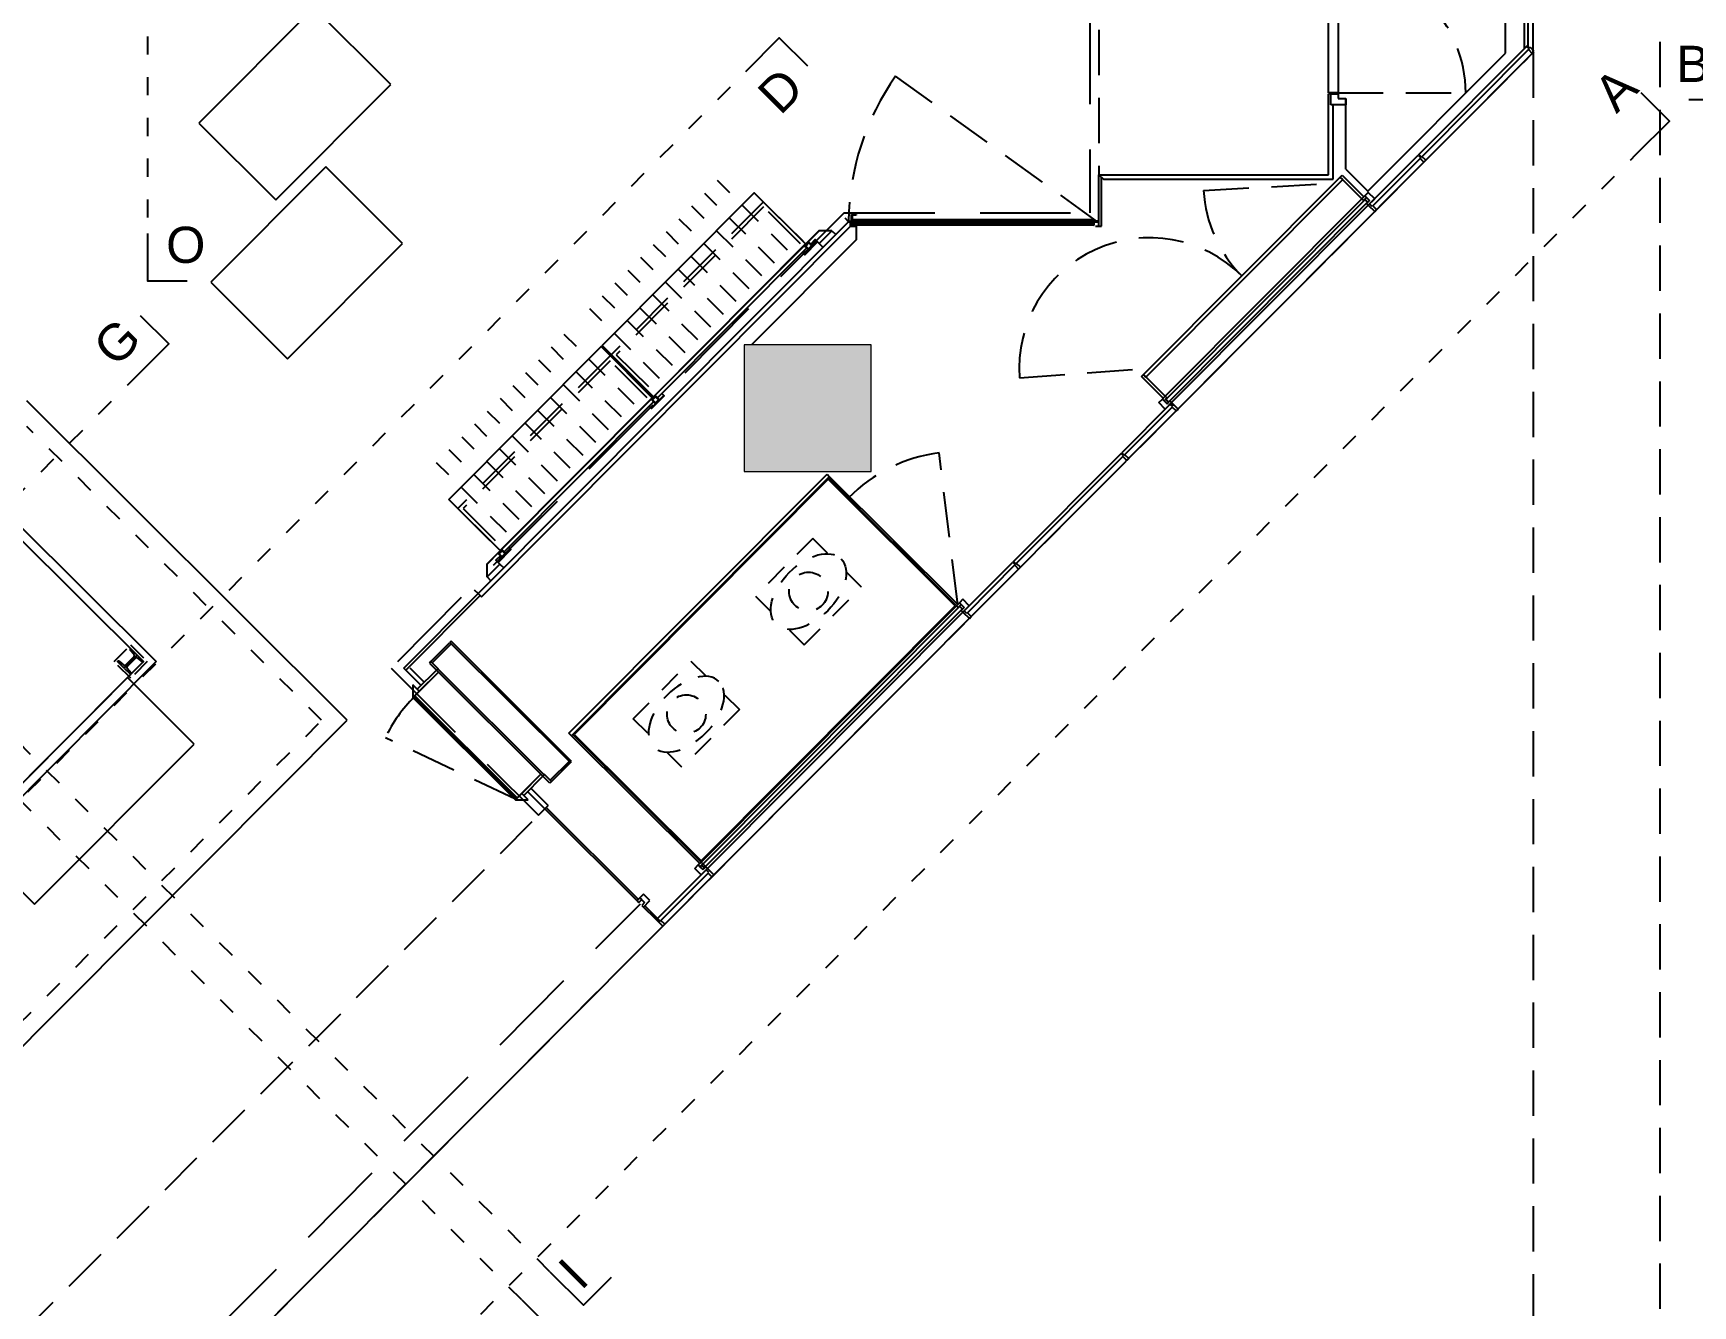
# Model space of a CAD drawing. Header units: millimetres. Extents: x 5896 to 6381, y 4295 to 4378.
# Drawn here: x 6186.59 to 6195.76, y 4306.6 to 4313.63 of the extents above; entities that cross this region are included whole.
import ezdxf

# ---------------------------------------------------------------- set-up
doc = ezdxf.new("R2010")
doc.units = ezdxf.units.MM
for name, pattern in [('CONTINOUS', [0]), ('DOT2', [0.125, 0, -0.125]), ('HIDDEN2', [0.1875, 0.125, -0.0625]), ('NASCOSTA', [0.375, 0.25, -0.125]), ('NASCOSTA2', [0.1875, 0.125, -0.0625]), ('PHANTOM2', [1.25, 0.625, -0.125, 0.125, -0.125, 0.125, -0.125]), ('TRATTEGGIATA', [0.75, 0.5, -0.25])]:
    doc.linetypes.add(name, pattern=pattern)
for name, color, linetype in [('A-GLAZING', 2, 'Continuous'), ('ax-arredo piani', 2, 'Continuous'), ('ax-arredo piani rossi', 1, 'Continuous'), ('ax-arredo proiezioni', 1, 'NASCOSTA'), ('ax-arredo sez', 6, 'Continuous'), ('AX-proiez vestiti', 1, 'NASCOSTA2'), ('ax-tappeto', 6, 'DOT2'), ('Pareti02', 3, 'Continuous'), ('PROIEZ-VESTITI', 1, 'HIDDEN2'), ('proiezioni', 2, 'NASCOSTA'), ('R-PROIEZIONI', 2, 'NASCOSTA'), ('sezioni 02', 3, 'Continuous'), ('Urban', 6, 'Continuous')]:
    doc.layers.add(name, color=color, linetype=linetype)
doc.layers.add('PROIEZ-FASCIONE', color=7, linetype='TRATTEGGIATA', true_color=0xb4b08e)
doc.layers.add('Sections', color=92, linetype='Continuous', true_color=0x00bd00)
doc.layers.add('R-BORDER', color=7, linetype='PHANTOM2', true_color=0xdb0000, plot=False)
doc.layers.add('R-HATCH', color=7, linetype='Continuous', lineweight=9, true_color=0xbababa)
doc.layers.add('R-WALL', color=7, linetype='Continuous', lineweight=9, true_color=0xbababa)
doc.styles.add('cart-inver', font='Arial.ttf')

# ---------------------------------------------------------------- blocks, each defined once
blk = doc.blocks.new('11')
at = {"layer": 'Sections', "linetype": 'DOT2'}
for p, q in [((6066.807735829303, 4474.899855716306), (6066.807735829303, 4467.286907979372)), ((6059.319124046606, 4457.34609130376), (6070.113589406948, 4468.181703969869)), ((6062.250685169449, 4461.984402787588), (6066.739985732341, 4466.490816066749)), ((6069.030931353821, 4461.549630369272), (6064.553548520733, 4466.010010726713)), ((6068.87594634553, 4461.394054575303), (6064.39856351244, 4465.854434932742))]:
    blk.add_line(p, q, dxfattribs=at)
at = {"layer": 'Sections', "elevation": -1.121764e-10}
for points in [[(6070.113589406948, 4468.181703969869), (6070.298607437778, 4468.36742726893), (6070.454183231745, 4468.212442260638)], [(6075.543781951022, 4468.286575110915), (6075.543781951022, 4468.02442092814), (6075.324181904428, 4468.02442092814)], [(6075.031100543601, 4467.721966821614), (6075.216118574432, 4467.907690120675), (6075.060542780463, 4468.062675128966)], [(6066.739985732341, 4466.490816066749), (6066.925003763171, 4466.67653936581), (6066.769427969202, 4466.831524374102)]]:
    blk.add_lwpolyline(points, dxfattribs=at)
at = {"layer": 'Sections', "linetype": 'DOT2', "elevation": -1.121764e-10}
blk.add_lwpolyline([(6053.521414774624, 4453.345844450742), (6060.70957025915, 4453.345844450742), (6075.031100543601, 4467.721966821614)], dxfattribs=at)
at = {"layer": 'Sections'}
for points in [[(6066.807735829303, 4467.286907979372), (6066.807735829303, 4467.024753796597), (6067.027335875896, 4467.024753796597)], [(6069.030931353821, 4461.549630369272), (6069.216654652882, 4461.364612338441), (6069.371639661174, 4461.520188132409)], [(6068.87594634553, 4461.394054575303), (6069.06166964459, 4461.209036544473), (6068.906684636299, 4461.053460750504)]]:
    blk.add_lwpolyline(points, dxfattribs=at)
at = {"layer": 'Sections', "char_height": 0.2, "width": 0.2173912817061694, "style": 'cart-inver'}
for s, insert, attachment_point in [('B', (6075.440821239847, 4468.323411251672), 3), ('O', (6066.910696540478, 4467.323744120129), 1)]:
    blk.add_mtext(s, dxfattribs=dict(at, insert=insert, attachment_point=attachment_point))
at = {"layer": 'Sections', "char_height": 0.2, "style": 'cart-inver'}
for s, insert, width, attachment_point, rotation in [('D', (6070.304516952948, 4467.933892617158), 0.2173912817061693, 7, 45.108994711535736), ('A', (6074.782564576931, 4468.085991000632), 0.2173912817061694, 1, 45.10899471156082), ('G', (6066.491449765669, 4466.680799401874), 0.2173912817061694, 1, 45.10899471156082), ('I', (6069.061318912244, 4461.581994248178), 0.2173912817061694, 1, 45.10899471156082)]:
    blk.add_mtext(s, dxfattribs=dict(at, insert=insert, width=width, attachment_point=attachment_point, rotation=rotation))
blk = doc.blocks.new('111')
at = {"layer": 'R-HATCH', "ltscale": 10000}
h = blk.add_hatch(color=253, dxfattribs=at)
h.dxf.hatch_style = 1
h.paths.add_polyline_path([(6069.542235308732, 4413.226537793084), (6070.242235308732, 4413.226537793084), (6070.242235308732, 4413.926537793084), (6069.542235308732, 4413.926537793084)])
h.paths.add_polyline_path([(6070.242235309209, 4421.624994559787), (6070.242235309209, 4422.324994559786), (6069.542235309209, 4422.324994559786), (6069.542235309209, 4421.624994559787)])
h.paths.add_polyline_path([(6061.142235308732, 4421.626537793144), (6061.142235308732, 4422.326537793144), (6061.842235308732, 4422.326537793144), (6061.842235308732, 4421.626537793144)])
h.paths.add_polyline_path([(6061.842235308732, 4413.226537793084), (6061.842235308732, 4413.926537793084), (6061.142235308732, 4413.926537793084), (6061.142235308732, 4413.226537793084)])
h.paths.add_polyline_path([(6061.842235308732, 4404.825537793144), (6061.842235308732, 4405.525537793144), (6061.142235308732, 4405.525537793144), (6061.142235308732, 4404.825537793144)])
h.paths.add_polyline_path([(6053.442235308732, 4405.016771712601), (6053.442235308732, 4405.7167717126), (6052.742235308732, 4405.7167717126), (6052.742235308732, 4405.016771712601)])
h.paths.add_polyline_path([(6052.742235308732, 4413.926537793084), (6053.442235308732, 4413.926537793084), (6053.442235308732, 4413.226537793084), (6052.742235308732, 4413.226537793084)])
at = {"layer": 'A-GLAZING', "color": 253}
for p, q in [((6072.954448360221, 4414.733640118885), (6071.867579573515, 4413.642628321563)), ((6072.97063146356, 4414.728607029747), (6071.872661968008, 4413.626473260994)), ((6071.88684397474, 4413.61234510911), (6072.984813470291, 4414.714478877862)), ((6071.903002105002, 4413.607340303834), (6072.989870891708, 4414.698352101155)), ((6072.970607127635, 4414.730871132825), (6072.979570290609, 4414.739868462319)), ((6072.987040447291, 4414.714500217166), (6072.970607127635, 4414.730871132825)), ((6072.972868152667, 4414.728619641312), (6072.97063146356, 4414.728607029747)), ((6072.984817572021, 4414.716715598764), (6072.972868152667, 4414.728619641312)), ((6072.979570290609, 4414.739868462319), (6072.996003610265, 4414.72349754666)), ((6072.984813470291, 4414.714478877862), (6072.984817572021, 4414.716715598764)), ((6072.996003610265, 4414.72349754666), (6072.987040447291, 4414.714500217166)), ((6071.870407837951, 4413.62647802415), (6071.861444674976, 4413.617480694656)), ((6071.861444674976, 4413.617480694656), (6071.877877994632, 4413.601109778998)), ((6071.886841157607, 4413.610107108491), (6071.870407837951, 4413.62647802415)), ((6071.872661968008, 4413.626473260994), (6071.872657866279, 4413.624236540093)), ((6071.872657866279, 4413.624236540093), (6071.884607285633, 4413.612332497545)), ((6071.872661968008, 4413.626473260994), (6071.872661968008, 4413.626473260994)), ((6071.877877994632, 4413.601109778998), (6071.886841157607, 4413.610107108491)), ((6071.884607285633, 4413.612332497545), (6071.88684397474, 4413.61234510911)), ((6071.88684397474, 4413.61234510911), (6071.88684397474, 4413.61234510911)), ((6069.303180070476, 4411.068453615218), (6070.714698617524, 4412.48535271378)), ((6069.308274693733, 4411.052289777995), (6070.730872897744, 4412.480331819925)), ((6070.745054904511, 4412.466203668074), (6069.322456700498, 4411.038161626145)), ((6070.730859558517, 4412.482585915546), (6070.73982272147, 4412.491583245062)), ((6070.747292878214, 4412.466214999928), (6070.730859558517, 4412.482585915546)), ((6070.730872897744, 4412.480331819925), (6070.733109586851, 4412.480344431495)), ((6070.730872897744, 4412.480331819925), (6070.730872897744, 4412.480331819925)), ((6070.733109586851, 4412.480344431495), (6070.745059006234, 4412.468440388976)), ((6070.73982272147, 4412.491583245062), (6070.756256041165, 4412.475212329443)), ((6070.745059006234, 4412.468440388976), (6070.745054904511, 4412.466203668074)), ((6070.745054904511, 4412.466203668074), (6070.745054904511, 4412.466203668074)), ((6070.756256041165, 4412.475212329443), (6070.747292878214, 4412.466214999928)), ((6070.750121149096, 4412.450064696137), (6069.338602602049, 4411.033165597575)), ((6069.306010514451, 4411.052305499693), (6069.2970473515, 4411.043308170178)), ((6069.2970473515, 4411.043308170178), (6069.313480671195, 4411.026937254559)), ((6069.322443834148, 4411.035934584074), (6069.306010514451, 4411.052305499693)), ((6069.308270592009, 4411.050053057093), (6069.308274693733, 4411.052289777995)), ((6069.320220011391, 4411.038149014574), (6069.308270592009, 4411.050053057093)), ((6069.313480671195, 4411.026937254559), (6069.322443834148, 4411.035934584074)), ((6069.322456700498, 4411.038161626145), (6069.320220011391, 4411.038149014574))]:
    blk.add_line(p, q, dxfattribs=at)
at = {"layer": 'A-GLAZING', "color": 253, "linetype": 'TRATTEGGIATA'}
blk.add_line((6064.4872871056, 4406.340471364456), (6068.967742127271, 4410.838005386127), dxfattribs=at)
at = {"layer": 'ax-arredo piani', "color": 253}
for p, q in [((6067.163326362053, 4415.788989149086), (6066.528142036504, 4415.151383571495)), ((6067.588396747115, 4415.365532932053), (6067.163326362053, 4415.788989149086)), ((6066.953212421565, 4414.727927354461), (6067.588396747115, 4415.365532932053)), ((6066.528142036504, 4415.151383571495), (6066.953212421565, 4414.727927354461)), ((6067.229304631532, 4414.910538214125), (6066.594120305981, 4414.272932636533)), ((6067.654375016592, 4414.487081997091), (6067.229304631532, 4414.910538214125)), ((6070.135294950572, 4414.616658756591), (6070.135294950572, 4414.646658756591)), ((6070.135294950572, 4414.646658756591), (6070.160294950572, 4414.646658756591)), ((6070.138294950572, 4414.616658756591), (6070.135294950572, 4414.616658756591)), ((6070.160294950572, 4414.643658756591), (6070.138294950572, 4414.643658756591)), ((6070.138294950572, 4414.643658756591), (6070.138294950572, 4414.616658756591)), ((6070.160294950572, 4414.646658756591), (6070.160294950572, 4414.643658756591)), ((6071.937716688661, 4413.571341661669), (6073.025999166298, 4414.663772551415)), ((6067.019190691042, 4413.8494764195), (6067.654375016592, 4414.487081997091)), ((6066.594120305981, 4414.272932636533), (6067.019190691042, 4413.8494764195)), ((6070.006250150579, 4413.191115263453), (6068.594731605479, 4411.774216162951)), ((6070.006263601972, 4413.184044208436), (6068.601802660496, 4411.774229614344)), ((6070.714700791097, 4412.485354901567), (6070.006250150579, 4413.191115263453)), ((6070.707629736079, 4412.485341450174), (6070.006263601972, 4413.184044208436)), ((6069.303168794603, 4411.075526856082), (6070.707629736079, 4412.485341450174)), ((6069.303182245996, 4411.068455801065), (6070.714700791097, 4412.485354901567)), ((6067.85185304168, 4412.119040691413), (6067.721287374783, 4411.987977322663)), ((6068.41861355519, 4411.554432402131), (6067.85185304168, 4412.119040691413)), ((6066.134243613088, 4412.088010218331), (6065.252043161244, 4411.202446915813)), ((6066.502637946935, 4411.721014830364), (6066.134243613088, 4412.088010218331)), ((6067.710700969359, 4411.977350563035), (6068.277461482869, 4411.412742273754)), ((6067.721287374783, 4411.987977322663), (6068.288047888293, 4411.423369033382)), ((6068.594731605479, 4411.774216162951), (6069.303182245996, 4411.068455801065)), ((6068.601802660496, 4411.774229614344), (6069.303168794603, 4411.075526856082)), ((6065.620437495091, 4410.835451527846), (6066.502637946935, 4411.721014830364)), ((6068.288047888293, 4411.423369033382), (6068.41861355519, 4411.554432402131)), ((6065.252043161244, 4411.202446915813), (6065.620437495091, 4410.835451527846))]:
    blk.add_line(p, q, dxfattribs=at)
at = {"layer": 'ax-arredo piani', "color": 253, "elevation": -1.121764e-10}
for points in [[(6068.756150568117, 4413.922556774783), (6069.597416919145, 4414.767029939915), (6069.880797175901, 4414.484725795274), (6069.039530824873, 4413.640252630143)], [(6067.909238134196, 4413.072416004516), (6068.750504485224, 4413.916889169648), (6069.03388474198, 4413.634585025007), (6068.192618390952, 4412.790111859876)], [(6066.293174208447, 4412.176701062609), (6065.163957630086, 4411.043180035386), (6064.38466192387, 4411.819516433009), (6065.513878502231, 4412.953037460232)], [(6066.222463658272, 4412.176566548582), (6065.163823116059, 4411.113890585561), (6064.455372474045, 4411.819650947036), (6065.514013016258, 4412.882326910058)]]:
    blk.add_lwpolyline(points, close=True, dxfattribs=at)
at = {"layer": 'ax-arredo piani rossi', "color": 253}
for p, q in [((6071.472817527224, 4414.616658756591), (6070.138294950572, 4414.616658756591)), ((6070.79613226016, 4412.425405625419), (6071.057263594585, 4412.687532362286)), ((6069.102307394894, 4410.725124082318), (6069.363438728666, 4410.987250819838))]:
    blk.add_line(p, q, dxfattribs=at)
at = {"layer": 'ax-arredo proiezioni', "color": 253}
blk.add_line((6068.277245796739, 4411.417191733652), (6067.559192820644, 4411.755952782954), dxfattribs=at)
at = {"layer": 'ax-arredo proiezioni', "color": 253, "elevation": -1.121764e-10}
for points in [[(6069.866628163032, 4414.498841002475), (6069.647858604878, 4414.716779802138), (6068.80659225385, 4413.872306637006), (6069.025361812034, 4413.654367837374)], [(6069.852512955798, 4414.48467198964), (6069.647912410482, 4414.688495582066), (6068.834876473919, 4413.872360442611), (6069.039477019267, 4413.668536850212)], [(6069.019715729111, 4413.648700232208), (6068.800946170957, 4413.86663903187), (6067.959679819929, 4413.022165866739), (6068.178449378113, 4412.804227067107)], [(6069.005600521878, 4413.634531219373), (6068.800999976561, 4413.838354811799), (6067.987964039999, 4413.022219672344), (6068.192564585345, 4412.818396079945)]]:
    blk.add_lwpolyline(points, dxfattribs=at)
at = {"layer": 'ax-arredo proiezioni', "color": 253, "linetype": 'NASCOSTA2', "ltscale": 0.5, "elevation": -1.121764e-10}
blk.add_lwpolyline([(6066.243676823325, 4412.17660690279), (6066.151927976332, 4412.084508319328), (6066.059829392871, 4412.17625716632), (6066.151578239863, 4412.268355749782)], close=True, dxfattribs=at)
for points in [[(6066.116465090024, 4412.141009502455), (6066.081751008565, 4412.175591760167, -0.4142135623748351), (6066.081748318285, 4412.17700597117), (6066.082730840015, 4412.177992238165, -0.3910205504227289), (6066.088830445112, 4412.178247456022), (6066.11333567517, 4412.157452944565, 0.3910205504227289), (6066.124857151464, 4412.157935022741), (6066.170147657026, 4412.203398170707, 0.3910205504227268), (6066.170585896823, 4412.21492139774), (6066.149698302675, 4412.239347335134, -0.3910205504227289), (6066.149930311979, 4412.245447867092), (6066.150912833709, 4412.246434134087, -0.4142135623748351), (6066.152327044712, 4412.246436824368), (6066.187041126172, 4412.211854566656)], [(6066.116465090024, 4412.141009502455), (6066.151179171483, 4412.106427244742, 0.4142135623748351), (6066.152593382486, 4412.106429935023), (6066.153575904216, 4412.107416202018, 0.3910205504227289), (6066.153807913521, 4412.113516733976), (6066.132920319372, 4412.13794267137, -0.3910205504227289), (6066.133358559168, 4412.149465898403), (6066.178649064731, 4412.194929046369, -0.3910205504227268), (6066.190170541026, 4412.195411124545), (6066.214675771083, 4412.174616613088, 0.3910205504227289), (6066.22077537618, 4412.174871830945), (6066.221757897911, 4412.17585809794, 0.4142135623748351), (6066.22175520763, 4412.177272308943), (6066.187041126172, 4412.211854566656)]]:
    blk.add_lwpolyline(points, format="xyb", close=True, dxfattribs=at)
at = {"layer": 'ax-arredo proiezioni', "color": 253}
blk.add_arc((6068.27719356229, 4411.417223305566), 0.79389087654128, 134.6731586458933, 154.7435806100707, dxfattribs=at)
at = {"layer": 'ax-arredo proiezioni', "color": 253, "linetype": 'NASCOSTA2', "ltscale": 0.5}
for p in [(6066.151618594071, 4412.24714258473), (6066.081042557923, 4412.176297520528)]:
    blk.add_point(p, dxfattribs=at)
at = {"layer": 'ax-arredo sez', "color": 253}
for p, q in [((6071.50115907516, 4414.581658756591), (6071.501159075161, 4414.866558275625)), ((6071.51615907516, 4414.581658756591), (6071.51615907516, 4414.851558275624)), ((6072.834013904913, 4414.853621587524), (6071.747142954498, 4413.762607592588)), ((6072.834013895807, 4414.853621596595), (6072.844600310363, 4414.864248347127)), ((6072.954450537283, 4414.733642302893), (6072.834013895807, 4414.853621596595)), ((6072.848182917751, 4414.839506380292), (6072.834013904913, 4414.853621587524)), ((6072.844600310363, 4414.864248347127), (6072.965036929379, 4414.744269076102)), ((6071.761311958248, 4413.748492394445), (6072.848182917751, 4414.839506380292)), ((6072.965036929379, 4414.744269076102), (6072.954450537283, 4414.733642302893)), ((6070.118294950572, 4414.606658756591), (6070.118294950572, 4414.609658756591)), ((6070.118294950572, 4414.609658756591), (6070.135294950572, 4414.609658756591)), ((6070.135294950572, 4414.606658756591), (6070.118294950572, 4414.606658756591)), ((6070.135294950572, 4414.609658756591), (6070.135294950572, 4414.616658756591)), ((6070.135294950572, 4414.616658756591), (6070.138294950572, 4414.616658756591)), ((6070.135294950572, 4414.588658756591), (6070.135294950572, 4414.606658756591)), ((6070.138294950572, 4414.588658756591), (6070.135294950572, 4414.588658756591)), ((6070.138294950572, 4414.616658756591), (6070.138294950572, 4414.588658756591)), ((6070.139294950572, 4414.606658756591), (6070.138294950572, 4414.605658756591)), ((6070.138294950572, 4414.605658756591), (6070.138294950572, 4414.599658756591)), ((6070.138294950572, 4414.599658756591), (6070.139294950572, 4414.598658756591)), ((6070.138294950572, 4414.588658756591), (6070.138294950572, 4414.598658756591)), ((6070.138294950572, 4414.598658756591), (6071.472817527224, 4414.598658756591)), ((6071.472817527224, 4414.588658756591), (6070.138294950572, 4414.588658756591)), ((6071.471817527224, 4414.606658756591), (6070.139294950572, 4414.606658756591)), ((6070.139294950572, 4414.598658756591), (6071.471817527224, 4414.598658756591)), ((6071.472817527224, 4414.605658756591), (6071.471817527224, 4414.606658756591)), ((6071.471817527224, 4414.598658756591), (6071.472817527224, 4414.599658756591)), ((6071.475817527224, 4414.616658756591), (6071.472817527224, 4414.616658756591)), ((6071.472817527224, 4414.616658756591), (6071.472817527224, 4414.588658756591)), ((6071.472817527224, 4414.599658756591), (6071.472817527224, 4414.605658756591)), ((6071.472817527224, 4414.598658756591), (6071.472817527224, 4414.588658756591)), ((6071.472817527224, 4414.588658756591), (6071.475817527224, 4414.588658756591)), ((6071.475817527224, 4414.609658756591), (6071.475817527224, 4414.616658756591)), ((6071.492817527224, 4414.609658756591), (6071.475817527224, 4414.609658756591)), ((6071.475817527224, 4414.588658756591), (6071.475817527224, 4414.606658756591)), ((6071.475817527224, 4414.606658756591), (6071.492817527224, 4414.606658756591)), ((6071.492817527224, 4414.606658756591), (6071.492817527224, 4414.609658756591)), ((6071.736556539943, 4413.751980842057), (6071.747142954498, 4413.762607592588)), ((6071.856993181418, 4413.632001548354), (6071.736556539943, 4413.751980842057)), ((6071.747142954498, 4413.762607592588), (6071.761311958248, 4413.748492394445)), ((6071.747142954498, 4413.762607592588), (6071.867579573515, 4413.642628321563)), ((6071.867579573515, 4413.642628321563), (6071.856993181418, 4413.632001548354)), ((6067.660894202005, 4412.139890668689), (6068.07158990187, 4412.55215189505)), ((6067.671520961633, 4412.129304263265), (6068.082216661498, 4412.541565489626)), ((6067.922240758219, 4412.288880525846), (6067.915183154603, 4412.281796019427)), ((6068.588184361594, 4411.62546578594), (6067.922240758219, 4412.288880525846)), ((6067.810730621086, 4412.176945324428), (6067.915183154603, 4412.281796019427)), ((6067.922267661022, 4412.274738415811), (6067.817815127505, 4412.169887720812)), ((6067.915183154603, 4412.281796019427), (6068.581126757978, 4411.618381279522)), ((6067.915183154603, 4412.281796019427), (6067.922267661022, 4412.274738415811)), ((6067.841226282051, 4412.129627096837), (6067.735362227842, 4412.023359500585)), ((6067.74598898747, 4412.012773095161), (6067.85185304168, 4412.119040691413)), ((6067.810730621086, 4412.176945324428), (6067.802261496747, 4412.168443916725)), ((6067.802261496747, 4412.168443916725), (6067.841226282051, 4412.129627096837)), ((6067.853237659599, 4412.134599702732), (6067.810730621086, 4412.176945324428)), ((6067.817815127505, 4412.169887720812), (6067.810730621086, 4412.176945324428)), ((6067.841226282051, 4412.129627096837), (6067.848283885667, 4412.136711603256)), ((6067.841226282051, 4412.129627096837), (6067.848283885667, 4412.136711603256)), ((6068.429240314818, 4411.543845996707), (6067.841226282051, 4412.129627096837)), ((6067.85185304168, 4412.119040691413), (6067.841226282051, 4412.129627096837)), ((6067.848283885667, 4412.136711603256), (6067.851826138876, 4412.133182801448)), ((6067.848283885667, 4412.136711603256), (6068.436297918434, 4411.550930503126)), ((6067.851826138876, 4412.133182801448), (6067.853237659599, 4412.134599702732)), ((6067.74598898747, 4412.012773095161), (6067.710566455345, 4412.048061113272)), ((6067.710566455345, 4412.048061113272), (6067.710700969359, 4411.977350563035)), ((6067.710700969359, 4411.977350563035), (6067.74598898747, 4412.012773095161)), ((6067.735362227842, 4412.023359500585), (6067.74598898747, 4412.012773095161)), ((6067.719004846354, 4411.981781997752), (6067.714770284184, 4411.9775312939)), ((6067.714770284184, 4411.9775312939), (6067.714772974465, 4411.976117082897)), ((6067.714772974465, 4411.976117082897), (6068.275831585736, 4411.417189043372)), ((6067.720419057358, 4411.981784688032), (6067.719004846354, 4411.981781997752)), ((6068.281477668629, 4411.422856648506), (6067.720419057358, 4411.981784688032)), ((6068.31274950098, 4411.448164805879), (6068.41861355519, 4411.554432402131)), ((6068.41861355519, 4411.554432402131), (6068.429240314818, 4411.543845996707)), ((6068.429240314818, 4411.543845996707), (6068.436297918434, 4411.550930503126)), ((6068.436297918434, 4411.550930503126), (6068.429240314818, 4411.543845996707)), ((6068.432755665224, 4411.554459304934), (6068.434167185948, 4411.555876206218)), ((6068.436297918434, 4411.550930503126), (6068.432755665224, 4411.554459304934)), ((6068.434167185948, 4411.555876206218), (6068.476674224461, 4411.513530584522)), ((6068.574042251559, 4411.625438883138), (6068.469589718042, 4411.520588188137)), ((6068.476674224461, 4411.513530584522), (6068.581126757978, 4411.618381279522)), ((6068.581126757978, 4411.618381279522), (6068.574042251559, 4411.625438883138)), ((6068.581126757978, 4411.618381279522), (6068.588184361594, 4411.62546578594)), ((6068.429240314818, 4411.543845996707), (6068.323376260609, 4411.437578400455)), ((6068.468205100122, 4411.505029176819), (6068.429240314818, 4411.543845996707)), ((6068.476674224461, 4411.513530584522), (6068.468205100122, 4411.505029176819)), ((6068.469589718042, 4411.520588188137), (6068.476674224461, 4411.513530584522)), ((6068.275831585736, 4411.417189043372), (6068.277245796739, 4411.417191733652)), ((6068.277245796739, 4411.417191733652), (6068.28148035891, 4411.421442437503)), ((6068.31274950098, 4411.448164805879), (6068.277461482869, 4411.412742273754)), ((6068.277461482869, 4411.412742273754), (6068.348172033106, 4411.412876787768)), ((6068.28148035891, 4411.421442437503), (6068.281477668629, 4411.422856648506)), ((6068.348172033106, 4411.412876787768), (6068.31274950098, 4411.448164805879)), ((6068.323376260609, 4411.437578400455), (6068.31274950098, 4411.448164805879))]:
    blk.add_line(p, q, dxfattribs=at)
at = {"layer": 'ax-arredo sez', "color": 253, "elevation": -1.121764e-10}
for points in [[(6069.041089416285, 4413.638699957347), (6069.882355767282, 4414.483173122449), (6069.881647316641, 4414.48387888281), (6069.040380965643, 4413.639405717709)], [(6069.944554148664, 4414.497433604846), (6069.873978112503, 4414.426588540658), (6069.876103464429, 4414.424471259573), (6069.946679500589, 4414.495316323761)], [(6069.898599016751, 4414.493810643228), (6069.877426205903, 4414.472557123971), (6069.898679725159, 4414.451384313124), (6069.919852536008, 4414.47263783238)], [(6069.898607087592, 4414.489568010218), (6069.881668838913, 4414.472565194813), (6069.898671654319, 4414.455626946135), (6069.915609902997, 4414.47262976154)], [(6069.95575484495, 4414.556851989205), (6069.888001850204, 4414.488840727555), (6069.887293399562, 4414.489546487916), (6069.955046394309, 4414.557557749567)], [(6069.944554148664, 4414.497433604846), (6069.919852536008, 4414.47263783238), (6069.909225813952, 4414.483224200375), (6069.933927426608, 4414.508019972841)], [(6069.888053003104, 4414.461970681118), (6069.863351390448, 4414.437174908652), (6069.873978112503, 4414.426588540658), (6069.898679725159, 4414.451384313124)], [(6069.097641714743, 4413.647292834579), (6069.072940102087, 4413.622497062113), (6069.062313380031, 4413.633083430108), (6069.087014992687, 4413.657879202574)], [(6068.194176982364, 4412.78855918708), (6069.035443333361, 4413.633032352182), (6069.03473488272, 4413.633738112543), (6068.193468531722, 4412.789264947442)], [(6069.041140569183, 4413.611829910851), (6069.016438956527, 4413.587034138385), (6069.027065678582, 4413.576447770391), (6069.051767291238, 4413.601243542857)], [(6069.097641714743, 4413.647292834579), (6069.027065678582, 4413.576447770391), (6069.029191030509, 4413.574330489306), (6069.099767066668, 4413.645175553494)], [(6069.05168658283, 4413.643669872961), (6069.030513771982, 4413.622416353704), (6069.051767291238, 4413.601243542857), (6069.072940102087, 4413.622497062113)], [(6069.051694653671, 4413.639427239951), (6069.034756404993, 4413.622424424546), (6069.051759220398, 4413.605486175868), (6069.068697469076, 4413.622488991273)], [(6068.120777904758, 4412.714880320324), (6068.188530899441, 4412.782891581915), (6068.187822448799, 4412.783597342276), (6068.120069454062, 4412.715586080739)], [(6068.194228135262, 4412.761689140584), (6068.169526522606, 4412.736893368118), (6068.180153244662, 4412.726307000124), (6068.204854857318, 4412.75110277259)], [(6068.194228135262, 4412.761689140584), (6068.169526522606, 4412.736893368118), (6068.180153244662, 4412.726307000124), (6068.204854857318, 4412.75110277259)], [(6068.250729280822, 4412.797152064312), (6068.180153244662, 4412.726307000124), (6068.182278596588, 4412.724189719039), (6068.252854632748, 4412.795034783227)], [(6068.250729280822, 4412.797152064312), (6068.180153244662, 4412.726307000124), (6068.182278596588, 4412.724189719039), (6068.252854632748, 4412.795034783227)], [(6068.20477414891, 4412.793529102694), (6068.183601338062, 4412.772275583437), (6068.204854857318, 4412.75110277259), (6068.226027668166, 4412.772356291846)], [(6068.20477414891, 4412.793529102694), (6068.183601338062, 4412.772275583437), (6068.204854857318, 4412.75110277259), (6068.226027668166, 4412.772356291846)], [(6068.20478221975, 4412.789286469684), (6068.187843971072, 4412.772283654279), (6068.204846786477, 4412.755345405601), (6068.221785035155, 4412.772348221006)], [(6068.20478221975, 4412.789286469684), (6068.187843971072, 4412.772283654279), (6068.204846786477, 4412.755345405601), (6068.221785035155, 4412.772348221006)], [(6068.250729280822, 4412.797152064312), (6068.226027668166, 4412.772356291846), (6068.21540094611, 4412.782942659841), (6068.240102558766, 4412.807738432307)], [(6068.250729280822, 4412.797152064312), (6068.226027668166, 4412.772356291846), (6068.21540094611, 4412.782942659841), (6068.240102558766, 4412.807738432307)]]:
    blk.add_lwpolyline(points, close=True, dxfattribs=at)
for points in [[(6069.05168658283, 4413.643669872961), (6069.062313380031, 4413.633083430108), (6069.888053003104, 4414.461970681118), (6069.877426205903, 4414.472557123971), (6069.88518956985, 4414.480350081002), (6069.882355767282, 4414.483173122449), (6069.041089416285, 4413.638699957347), (6069.043923218853, 4413.635876915901), (6069.05168658283, 4413.643669872961)], [(6070.026465395155, 4414.55698650325), (6069.955754844919, 4414.556851989236), (6069.888001850175, 4414.488840727584), (6069.890835652743, 4414.486017686138), (6069.898599016751, 4414.493810643228), (6069.909225813952, 4414.483224200375), (6069.933927426608, 4414.508019972841), (6069.955889358965, 4414.486141439031), (6070.026465395155, 4414.55698650325), (6070.026465395155, 4414.55698650325)], [(6068.20477414891, 4412.793529102694), (6068.21540094611, 4412.782942659841), (6069.041140569183, 4413.611829910851), (6069.030513771982, 4413.622416353704), (6069.038277135929, 4413.630209310735), (6069.035443333361, 4413.633032352182), (6068.194176982364, 4412.78855918708), (6068.197010784932, 4412.785736145634), (6068.20477414891, 4412.793529102694)], [(6068.120912418773, 4412.644169770088), (6068.120777904758, 4412.714880320324), (6068.188530899441, 4412.782891581915), (6068.191364702008, 4412.780068540468), (6068.183601338062, 4412.772275583437), (6068.194228135262, 4412.761689140584), (6068.169526522606, 4412.736893368118), (6068.191488454962, 4412.715014834307), (6068.120912418773, 4412.644169770088), (6068.120912418773, 4412.644169770088)]]:
    blk.add_lwpolyline(points, dxfattribs=at)
at = {"layer": 'AX-proiez vestiti', "color": 253}
for p, q in [((6069.709666880335, 4414.378546174177), (6069.323561280511, 4414.763185571246)), ((6069.780242916495, 4414.449391238366), (6069.394137316671, 4414.834030635435)), ((6069.639090844174, 4414.307701109988), (6069.252985244351, 4414.692340507057)), ((6069.568514808015, 4414.236856045799), (6069.182409208191, 4414.621495442868)), ((6069.497938771855, 4414.16601098161), (6069.111833172031, 4414.550650378679)), ((6069.356786699534, 4414.024320853232), (6068.97068109971, 4414.408960250301)), ((6069.427362735694, 4414.095165917422), (6069.041257135871, 4414.47980531449)), ((6069.286210663375, 4413.953475789043), (6068.900105063551, 4414.338115186112)), ((6069.215634627214, 4413.882630724855), (6068.829529027391, 4414.267270121924)), ((6069.074482554895, 4413.740940596476), (6068.68837695507, 4414.125579993545)), ((6069.145058591054, 4413.811785660666), (6068.75895299123, 4414.196425057735)), ((6068.933330482574, 4413.599250468099), (6068.54722488275, 4413.983889865168)), ((6068.792178410254, 4413.457560339721), (6068.40607281043, 4413.84219973679)), ((6068.862754446414, 4413.52840540391), (6068.47664884659, 4413.913044800979)), ((6068.721602374094, 4413.386715275532), (6068.33549677427, 4413.771354672601)), ((6068.651026337934, 4413.315870211343), (6068.26492073811, 4413.700509608412)), ((6068.580450301773, 4413.245025147155), (6068.19434470195, 4413.629664544223)), ((6068.439298229454, 4413.103335018776), (6068.05319262963, 4413.487974415845)), ((6068.509874265614, 4413.174180082965), (6068.12376866579, 4413.558819480034)), ((6068.368722193293, 4413.032489954588), (6067.98261659347, 4413.417129351657)), ((6068.298146157133, 4412.961644890399), (6067.912040557309, 4413.346284287468)), ((6068.227570120974, 4412.890799826209), (6067.84146452115, 4413.275439223278))]:
    blk.add_line(p, q, dxfattribs=at)
at = {"layer": 'ax-tappeto', "color": 253, "linetype": 'CONTINOUS'}
for p, q in [((6067.348476963784, 4411.852344162677), (6065.57748487695, 4413.616611058986)), ((6063.46679497567, 4407.955865631599), (6067.348476963784, 4411.852344162677))]:
    blk.add_line(p, q, dxfattribs=at)
at = {"layer": 'ax-tappeto', "color": 253}
for p, q in [((6067.207055863435, 4411.852075134623), (6065.577753905003, 4413.475189958637)), ((6063.466525947616, 4408.097286731948), (6067.207055863435, 4411.852075134623))]:
    blk.add_line(p, q, dxfattribs=at)
at = {"layer": 'DEFPOINTS', "color": 253}
for p, q in [((6070.097041431316, 4414.62783156744), (6070.118294950573, 4414.606658756592)), ((6069.955889358965, 4414.486141439031), (6069.977142878221, 4414.464968628183)), ((6070.026465395155, 4414.55698650325), (6070.047718914412, 4414.535813692402)), ((6068.191488454962, 4412.715014834307), (6068.212741974219, 4412.693842023459)), ((6068.050336382612, 4412.573324705898), (6068.071589901869, 4412.55215189505)), ((6068.120912418773, 4412.644169770088), (6068.142165938029, 4412.62299695924))]:
    blk.add_line(p, q, dxfattribs=at)
at = {"layer": 'Pareti02', "color": 253}
for p, q in [((6073.747159075105, 4415.538757747162), (6073.747159075105, 4416.389071485513)), ((6072.98727178111, 4414.77598670083), (6073.747159075105, 4415.538757747162)), ((6073.867500943462, 4415.579327598851), (6073.863972141559, 4415.575785345563)), ((6073.863972141559, 4415.575785345563), (6073.878141154381, 4415.561670138315)), ((6073.881669956249, 4415.565212391568), (6073.867500943462, 4415.579327598851)), ((6073.878141154381, 4415.561670138315), (6073.874612352569, 4415.55812788511)), ((6073.874612352569, 4415.55812788511), (6073.895865873409, 4415.536955072635)), ((6073.885198758007, 4415.568754644723), (6073.881669956249, 4415.565212391568)), ((6073.906452276915, 4415.54758183418), (6073.885198758007, 4415.568754644723)), ((6073.895865873409, 4415.536955072635), (6073.906452276915, 4415.54758183418)), ((6072.770159075161, 4414.866558275625), (6072.770159075161, 4415.31342475048)), ((6072.782659075161, 4415.31342475048), (6072.770159075161, 4415.31342475048)), ((6072.795159075162, 4414.841558275625), (6072.795159075162, 4415.253424750479)), ((6072.865159075162, 4414.897637744261), (6072.865159075162, 4415.288424750481)), ((6073.268646235594, 4414.978190103755), (6073.265117433692, 4414.974647850469)), ((6073.265117433692, 4414.974647850469), (6073.279286446514, 4414.960532643219)), ((6073.282815248381, 4414.964074896472), (6073.268646235594, 4414.978190103755)), ((6073.279286446514, 4414.960532643219), (6073.275757644701, 4414.956990390015)), ((6073.275757644701, 4414.956990390015), (6073.297011165541, 4414.935817577539)), ((6073.28634405014, 4414.967617149628), (6073.282815248381, 4414.964074896472)), ((6073.307597569047, 4414.946444339084), (6073.28634405014, 4414.967617149628)), ((6073.297011165541, 4414.935817577539), (6073.307597569047, 4414.946444339084)), ((6071.501159075161, 4414.866558275625), (6072.770159075161, 4414.866558275625)), ((6071.501159075161, 4414.866558275625), (6071.526159075161, 4414.841558275625)), ((6071.747142954498, 4413.762607592588), (6072.834013895807, 4414.853621596595)), ((6072.865159075162, 4414.897637744261), (6072.98727178111, 4414.77598670083)), ((6071.526159075161, 4414.841558275625), (6072.795159075162, 4414.841558275625)), ((6068.07158990187, 4412.55215189505), (6070.118294950573, 4414.606658756591)), ((6068.089301167916, 4412.53450788601), (6070.128678159402, 4414.581658756591)), ((6070.118294950572, 4414.606658756591), (6070.128678159402, 4414.606658756591)), ((6070.128678159402, 4414.581658756591), (6070.128678159402, 4414.606658756591)), ((6070.128678159402, 4414.581658756591), (6070.159827785889, 4414.581658756591)), ((6070.159827785889, 4414.581658756591), (6070.159827785889, 4414.506658756592)), ((6071.481729989171, 4414.606658756591), (6071.50115907516, 4414.606658756591)), ((6071.481729989172, 4414.581658756591), (6071.51615907516, 4414.581658756591)), ((6070.159827785889, 4414.506658756592), (6069.581909781771, 4413.926537793084)), ((6071.623518826258, 4413.326791672418), (6071.627047628143, 4413.330333925722)), ((6071.637687839147, 4413.312676465237), (6071.623518826258, 4413.326791672418)), ((6071.627047628143, 4413.330333925722), (6071.641216640997, 4413.316218718507)), ((6071.634159037392, 4413.309134212077), (6071.637687839147, 4413.312676465237)), ((6071.655412556343, 4413.287961401577), (6071.634159037392, 4413.309134212077)), ((6071.641216640997, 4413.316218718507), (6071.644745442802, 4413.31976097172)), ((6071.644745442802, 4413.31976097172), (6071.665998963692, 4413.298588159295)), ((6071.665998963692, 4413.298588159295), (6071.655412556343, 4413.287961401577)), ((6071.028898666573, 4412.729904886576), (6071.02536986467, 4412.726362633289)), ((6071.02536986467, 4412.726362633289), (6071.039538877491, 4412.71224742604)), ((6071.043067679359, 4412.715789679292), (6071.028898666573, 4412.729904886576)), ((6071.039538877491, 4412.71224742604), (6071.036010075679, 4412.708705172835)), ((6071.036010075679, 4412.708705172835), (6071.05726359652, 4412.68753236036)), ((6071.046596481118, 4412.719331932448), (6071.043067679359, 4412.715789679292)), ((6071.046596482698, 4412.719331930832), (6071.067850001947, 4412.698159119991)), ((6071.067850000026, 4412.698159121906), (6071.046596481118, 4412.719331932448)), ((6071.05726359652, 4412.68753236036), (6071.067850000026, 4412.698159121906)), ((6068.07158990187, 4412.55215189505), (6068.089301167916, 4412.53450788601)), ((6067.75653503869, 4412.044613019842), (6067.660894202005, 4412.139890668689)), ((6067.77417904773, 4412.062324285889), (6067.696249477091, 4412.139957925696)), ((6068.594729428034, 4411.774213977214), (6069.374025134102, 4410.99787757946)), ((6068.344549071458, 4411.458831919712), (6068.440189908143, 4411.363554270865)), ((6068.362193080497, 4411.47654318576), (6068.457833917183, 4411.381265536912)), ((6068.440189908143, 4411.363554270865), (6068.457833917183, 4411.381265536912))]:
    blk.add_line(p, q, dxfattribs=at)
at = {"layer": 'PROIEZ-FASCIONE', "color": 253}
for p, q in [((6071.451159075163, 4421.006558275712), (6071.451159075162, 4414.656658756591)), ((6070.094362829112, 4414.656658756591), (6067.590206339693, 4412.139733552897)), ((6070.094362829112, 4414.656658756591), (6071.451159075162, 4414.656658756591)), ((6067.590206339693, 4412.139733552897), (6068.404901890853, 4411.328131739494)), ((6068.404901890818, 4411.328131739529), (6068.440189908143, 4411.363554270865))]:
    blk.add_line(p, q, dxfattribs=at)
at = {"layer": 'PROIEZ-VESTITI', "color": 253, "elevation": -1.121764e-10}
for points in [[(6070.001851539596, 4412.776318096712), (6069.921009984727, 4412.856852662929), (6069.603417821634, 4412.53804987445), (6069.684393445887, 4412.457381747967)], [(6069.791787510369, 4412.350395502943), (6069.872629065238, 4412.269860936726), (6070.190221228331, 4412.588663725205), (6070.109245604079, 4412.669331851688)], [(6069.009509034569, 4411.780192888842), (6068.928667479699, 4411.860727455059), (6069.246259642792, 4412.179530243538), (6069.327235267045, 4412.098862117055)], [(6069.434629331528, 4411.991875872031), (6069.515470886397, 4411.911341305814), (6069.197878723304, 4411.592538517335), (6069.116903099051, 4411.673206643818)]]:
    blk.add_lwpolyline(points, dxfattribs=at)
at = {"layer": 'PROIEZ-VESTITI', "color": 253}
for centre in [(6069.896819524983, 4412.563356799827), (6069.222069183048, 4411.886034380436)]:
    blk.add_circle(centre, 0.107, dxfattribs=at)
blk.add_ellipse((6069.896819524983, 4412.563356799827), major_axis=(0.179842448348144, 0.1807807892784596), ratio=0.5871244379051838, dxfattribs=at)
at = {"layer": 'PROIEZ-VESTITI', "color": 253, "extrusion": (0, 0, -1)}
blk.add_ellipse((6069.222069183048, 4411.886034380436), major_axis=(0.1800952483872122, 0.1805289492249841), ratio=0.5871244379074411, start_param=3.14159265359025, end_param=9.424777960769836, dxfattribs=at)
at = {"layer": 'proiezioni', "color": 253}
for p, q in [((6071.501159075157, 4415.666558275625), (6071.501159075161, 4414.866558275625)), ((6059.819419825363, 4401.406851172114), (6073.895865873409, 4415.536955072635)), ((6071.492817527224, 4414.606658756591), (6070.378364295901, 4415.411212240778)), ((6072.822659075162, 4415.318424750481), (6073.527659075166, 4415.318424750481)), ((6072.079517641953, 4414.779710809431), (6072.799377402665, 4414.818853071988)), ((6071.062862463046, 4413.743599223394), (6071.781777250783, 4413.797373936638)), ((6070.721758394721, 4412.492439407978), (6070.618427427241, 4413.329344800241)), ((6063.959734885776, 4406.866020250432), (6068.440189908143, 4411.363554270865))]:
    blk.add_line(p, q, dxfattribs=at)
for centre, radius, start, end in [((6072.822659075162, 4415.318424750481), 0.7050000000006662, 0, 91.463157510971), ((6071.526913085285, 4414.595590612495), 1.408688383610835, 144.6202076037687, 179.4277948972704), ((6072.799377402665, 4414.818853071988), 0.7209231525006229, 183.1123841337953, 225.1089955284234), ((6071.781777252956, 4413.797373948473), 0.7209231555505214, 45.10899360295478, 184.2777500792863), ((6070.721758403682, 4412.492439399051), 0.8432603045518476, 97.03856937726506, 135.7884660034225)]:
    blk.add_arc(centre, radius, start, end, dxfattribs=at)
at = {"layer": 'R-BORDER', "color": 253, "ltscale": 10000}
for p, q in [((6073.901159075166, 4415.542268453411), (6073.901159075106, 4420.82483706481)), ((6069.900677806283, 4411.526537793263), (6073.901159075166, 4415.542268453411)), ((6059.814126621689, 4401.401537793256), (6069.900677806283, 4411.526537793263))]:
    blk.add_line(p, q, dxfattribs=at)
at = {"layer": 'R-PROIEZIONI', "color": 253}
for p, q in [((6074.601159075107, 4421.97499455978), (6074.601159075107, 4401.401537793246)), ((6073.901159075166, 4415.542268453407), (6073.901159075166, 4401.401537793246))]:
    blk.add_line(p, q, dxfattribs=at)
at = {"layer": 'R-WALL', "color": 253, "ltscale": 10000}
for p, q in [((6070.242235308732, 4413.926537793084), (6069.542235308732, 4413.926537793084)), ((6069.542235308732, 4413.926537793084), (6069.542235308732, 4413.226537793084)), ((6070.242235308732, 4413.226537793084), (6070.242235308732, 4413.926537793084)), ((6069.542235308732, 4413.226537793084), (6070.242235308732, 4413.226537793084))]:
    blk.add_line(p, q, dxfattribs=at)
at = {"layer": 'sezioni 02', "color": 253}
for p, q in [((6072.770159075161, 4415.318424750481), (6072.770159075161, 4416.008424821774)), ((6072.822659075162, 4416.023424750481), (6072.822659075162, 4415.318424750481)), ((6072.822659075162, 4415.318424750481), (6072.770159075161, 4415.318424750481)), ((6072.782659075161, 4415.253424750479), (6072.782659075161, 4415.31342475048)), ((6072.782659075161, 4415.31342475048), (6072.822659075162, 4415.31342475048)), ((6072.822659075162, 4415.31342475048), (6072.822659075162, 4415.288424750481)), ((6072.865159075162, 4415.253424750479), (6072.782659075161, 4415.253424750479)), ((6072.822659075162, 4415.288424750481), (6072.865159075162, 4415.288424750481)), ((6072.865159075162, 4415.288424750481), (6072.865159075162, 4415.253424750479)), ((6072.996928495641, 4414.705436607191), (6073.265117433692, 4414.974647850469)), ((6073.279286446514, 4414.960532643219), (6073.011097508462, 4414.691321399942)), ((6073.265117433692, 4414.974647850469), (6073.279286446514, 4414.960532643219)), ((6072.989729777469, 4414.769070032332), (6072.970075484965, 4414.749326772702)), ((6073.025152072541, 4414.733781776326), (6072.989729777469, 4414.769070032332)), ((6072.970075484965, 4414.749326772702), (6072.954448360221, 4414.733640118885)), ((6072.954448360221, 4414.733640118885), (6072.963942965896, 4414.724181568088)), ((6072.963942965896, 4414.724181568088), (6072.979570290609, 4414.739868462319)), ((6072.970075484965, 4414.749326772702), (6072.996003610265, 4414.72349754666)), ((6072.979570290609, 4414.739868462319), (6072.970075484965, 4414.749326772702)), ((6072.996003610265, 4414.72349754666), (6072.980376285553, 4414.70781065243)), ((6072.980376285553, 4414.70781065243), (6072.989870891708, 4414.698352101155)), ((6072.989870891708, 4414.698352101155), (6073.025152072541, 4414.733781776326)), ((6072.996928495675, 4414.705436607225), (6072.989870891708, 4414.698352101155)), ((6072.989870891708, 4414.698352101155), (6073.025293423676, 4414.663064082948)), ((6073.011097508462, 4414.691321399942), (6072.996928495641, 4414.705436607191)), ((6073.011097508462, 4414.691321399942), (6072.996928495675, 4414.705436607225)), ((6073.014626310282, 4414.694863653139), (6073.011097508462, 4414.691321399942)), ((6073.035879829137, 4414.673690842538), (6073.014626310282, 4414.694863653139)), ((6073.025293423676, 4414.663064082948), (6073.035879829137, 4414.673690842538)), ((6071.895236564908, 4413.599545170281), (6071.627047628143, 4413.330333925722)), ((6071.641216640997, 4413.316218718507), (6071.909405577763, 4413.585429963066)), ((6071.832281969266, 4413.607210180544), (6071.851950308951, 4413.626939446334)), ((6071.867704738128, 4413.571922400133), (6071.832281969266, 4413.607210180544)), ((6071.851950308951, 4413.626939446334), (6071.867577394013, 4413.642626139683)), ((6071.861444674976, 4413.617480694656), (6071.851950308951, 4413.626939446334)), ((6071.851950308951, 4413.626939446334), (6071.877877994632, 4413.601109778998)), ((6071.877071999688, 4413.633167588886), (6071.861444674976, 4413.617480694656)), ((6071.867577394013, 4413.642626139683), (6071.877071999688, 4413.633167588886)), ((6071.9029999255, 4413.607338121953), (6071.867704738128, 4413.571922400133)), ((6071.877877994632, 4413.601109778998), (6071.893505319345, 4413.616796673228)), ((6071.893505319345, 4413.616796673228), (6071.9029999255, 4413.607338121953)), ((6071.909405577763, 4413.585429963066), (6071.895236564908, 4413.599545170281)), ((6071.895942322184, 4413.600253615235), (6071.9029999255, 4413.607338121953)), ((6071.910111334972, 4413.586138407953), (6071.895942322184, 4413.600253615235)), ((6071.9029999255, 4413.607338121953), (6071.938422457468, 4413.572050103746)), ((6071.90658253315, 4413.582596154756), (6071.910111334972, 4413.586138407953)), ((6071.927836052006, 4413.561423344156), (6071.90658253315, 4413.582596154756)), ((6071.938422457468, 4413.572050103746), (6071.927836052006, 4413.561423344156)), ((6071.627047628143, 4413.330333925722), (6071.641216640997, 4413.316218718507)), ((6070.013307754203, 4413.198199769864), (6070.006250150579, 4413.191115263453)), ((6070.006250150579, 4413.191115263453), (6070.714700791097, 4412.485354901567)), ((6070.721758394721, 4412.492439407978), (6070.013307754203, 4413.198199769864)), ((6070.757180926619, 4412.457151390011), (6071.02536986467, 4412.726362633289)), ((6071.039538877491, 4412.71224742604), (6070.77134993944, 4412.443036182762)), ((6071.02536986467, 4412.726362633289), (6071.039538877491, 4412.71224742604)), ((6070.730327915803, 4412.501041555422), (6070.714700791097, 4412.485354901567)), ((6070.714700791097, 4412.485354901567), (6070.721758394721, 4412.492439407978)), ((6070.714700791097, 4412.485354901567), (6070.724195396795, 4412.475896350794)), ((6070.724195396795, 4412.475896350794), (6070.73982272147, 4412.491583245062)), ((6070.749982208258, 4412.520784815099), (6070.730327915803, 4412.501041555422)), ((6070.73982272147, 4412.491583245062), (6070.730327915803, 4412.501041555422)), ((6070.730327915803, 4412.501041555422), (6070.756256041165, 4412.475212329443)), ((6070.756256041165, 4412.475212329443), (6070.740628716491, 4412.459525435175)), ((6070.785404503416, 4412.48549655918), (6070.749982208258, 4412.520784815099)), ((6070.750123322669, 4412.450066883924), (6070.785404503416, 4412.48549655918)), ((6070.740628716491, 4412.459525435175), (6070.750123322669, 4412.450066883924)), ((6070.757180926619, 4412.457151390011), (6070.750123322669, 4412.450066883924)), ((6070.750123322669, 4412.450066883924), (6070.785545854723, 4412.414778865803)), ((6070.77134993944, 4412.443036182762), (6070.757180926619, 4412.457151390011)), ((6070.77134993944, 4412.443036182762), (6070.757180926619, 4412.457151390011)), ((6070.774878741253, 4412.446578435967), (6070.77134993944, 4412.443036182762)), ((6070.79613226016, 4412.425405625419), (6070.774878741253, 4412.446578435967)), ((6070.785545854723, 4412.414778865803), (6070.79613226016, 4412.425405625419)), ((6068.587674001855, 4411.76713165654), (6068.594731605479, 4411.774216162951)), ((6069.296122466852, 4411.061369108808), (6068.587674001855, 4411.76713165654)), ((6068.594731605479, 4411.774216162951), (6069.303180070476, 4411.068453615218)), ((6068.447247512523, 4411.370638778033), (6068.440189908898, 4411.363554271623)), ((6068.957095477538, 4410.86272691556), (6068.447247512523, 4411.370638778033)), ((6068.440189908898, 4411.363554271623), (6068.959532470652, 4410.846183867303)), ((6069.331544998749, 4411.026081090841), (6069.063356061353, 4410.75686984691)), ((6069.077525074174, 4410.742754639662), (6069.345714011571, 4411.011965883592)), ((6069.267884645814, 4411.033037655994), (6069.287552985451, 4411.052766921833)), ((6069.303307414762, 4410.99774987567), (6069.267884645814, 4411.033037655994)), ((6069.287552985451, 4411.052766921833), (6069.303180070476, 4411.068453615218)), ((6069.287552985451, 4411.052766921833), (6069.313480671195, 4411.026937254559)), ((6069.2970473515, 4411.043308170178), (6069.287552985451, 4411.052766921833)), ((6069.303180070476, 4411.068453615218), (6069.296122466852, 4411.061369108808)), ((6069.312674676174, 4411.058995064445), (6069.2970473515, 4411.043308170178)), ((6069.303180070476, 4411.068453615218), (6069.312674676174, 4411.058995064445)), ((6069.338602602049, 4411.033165597575), (6069.303307414762, 4410.99774987567)), ((6069.313480671195, 4411.026937254559), (6069.32910799587, 4411.042624148827)), ((6069.32910799587, 4411.042624148827), (6069.338602602049, 4411.033165597575)), ((6069.331544998749, 4411.026081090841), (6069.338602602049, 4411.033165597575)), ((6069.345714011571, 4411.011965883592), (6069.331544998749, 4411.026081090841)), ((6069.345714011571, 4411.011965883592), (6069.331544998749, 4411.026081090841)), ((6069.338602602049, 4411.033165597575), (6069.374025134101, 4410.997877579454)), ((6069.342185209759, 4411.008423630387), (6069.345714011571, 4411.011965883592)), ((6069.363438728666, 4410.987250819838), (6069.342185209759, 4411.008423630387)), ((6069.374025134101, 4410.997877579454), (6069.363438728666, 4410.987250819838)), ((6068.965664989717, 4410.871329071989), (6068.950037865012, 4410.855642418134)), ((6068.950037865012, 4410.855642418134), (6068.95953247071, 4410.846183867361)), ((6068.95953247071, 4410.846183867361), (6068.975159795384, 4410.861870761629)), ((6068.985319282173, 4410.891072331667), (6068.965664989717, 4410.871329071989)), ((6068.975159795384, 4410.861870761629), (6068.965664989717, 4410.871329071989)), ((6068.965664989717, 4410.871329071989), (6068.99159311508, 4410.84549984601)), ((6068.99159311508, 4410.84549984601), (6068.975965790406, 4410.829812951742)), ((6068.975965790347, 4410.829812951684), (6069.056298457729, 4410.749785340499)), ((6068.975965790406, 4410.829812951742), (6068.985460396584, 4410.820354400491)), ((6069.020741577331, 4410.855784075748), (6068.985319282173, 4410.891072331667)), ((6068.985460396584, 4410.820354400491), (6069.020741577331, 4410.855784075748)), ((6069.063356061353, 4410.75686984691), (6068.992516599503, 4410.827440302171)), ((6069.056298457729, 4410.749785340499), (6069.063356061353, 4410.75686984691)), ((6069.063356061353, 4410.75686984691), (6069.057004217799, 4410.750493791433)), ((6069.057004217799, 4410.750493791433), (6069.057006908045, 4410.749079580462)), ((6069.057006908045, 4410.749079580462), (6069.091720989457, 4410.714497322702)), ((6069.077525074174, 4410.742754639662), (6069.063356061353, 4410.75686984691)), ((6069.063356061353, 4410.75686984691), (6069.077525074174, 4410.742754639662)), ((6069.081053875987, 4410.746296892867), (6069.077525074174, 4410.742754639662)), ((6069.102307394894, 4410.725124082318), (6069.081053875987, 4410.746296892867)), ((6069.091720989457, 4410.714497322702), (6069.102307394894, 4410.725124082318))]:
    blk.add_line(p, q, dxfattribs=at)
at = {"layer": 'Urban', "color": 253}
for p, q in [((6073.852159075166, 4415.563927248684), (6073.852159075166, 4418.508238963008)), ((6073.871159075166, 4418.508238963008), (6073.871159075166, 4415.57568335856)), ((6073.268646235594, 4414.978190103755), (6073.863972141594, 4415.575785345598)), ((6073.878141154381, 4415.561670138315), (6073.282815244885, 4414.964074899955)), ((6073.867500943462, 4415.579327598851), (6073.852159075166, 4415.563927248684)), ((6073.863972141594, 4415.575785345598), (6073.878141154381, 4415.561670138315)), ((6073.282815244885, 4414.964074899955), (6073.268646235594, 4414.978190103755)), ((6071.623518826699, 4413.326791671979), (6071.028898666573, 4412.729904886576)), ((6071.043067679359, 4412.715789679292), (6071.637687839147, 4413.312676465237)), ((6071.637687839147, 4413.312676465237), (6071.623518826699, 4413.326791671979)), ((6068.573504989034, 4411.781246863789), (6069.999138741848, 4413.212314976648)), ((6069.999138741848, 4413.212314976648), (6070.013307754203, 4413.198199769864)), ((6070.013307754203, 4413.198199769864), (6068.587674001389, 4411.767131657005)), ((6071.028898666573, 4412.729904886576), (6071.043067679359, 4412.715789679292)), ((6068.587674001389, 4411.767131657005), (6068.573504989034, 4411.781246863789))]:
    blk.add_line(p, q, dxfattribs=at)

msp = doc.modelspace()

# ---------------------------------------------------------------- block references
msp.add_blockref('111', (120.9732810623, -102.014752927349))
at = {"layer": 'Sections'}
msp.add_blockref('11', (120.4101001073768, -154.759059584836), dxfattribs=at)

doc.saveas('drawing.dxf')
